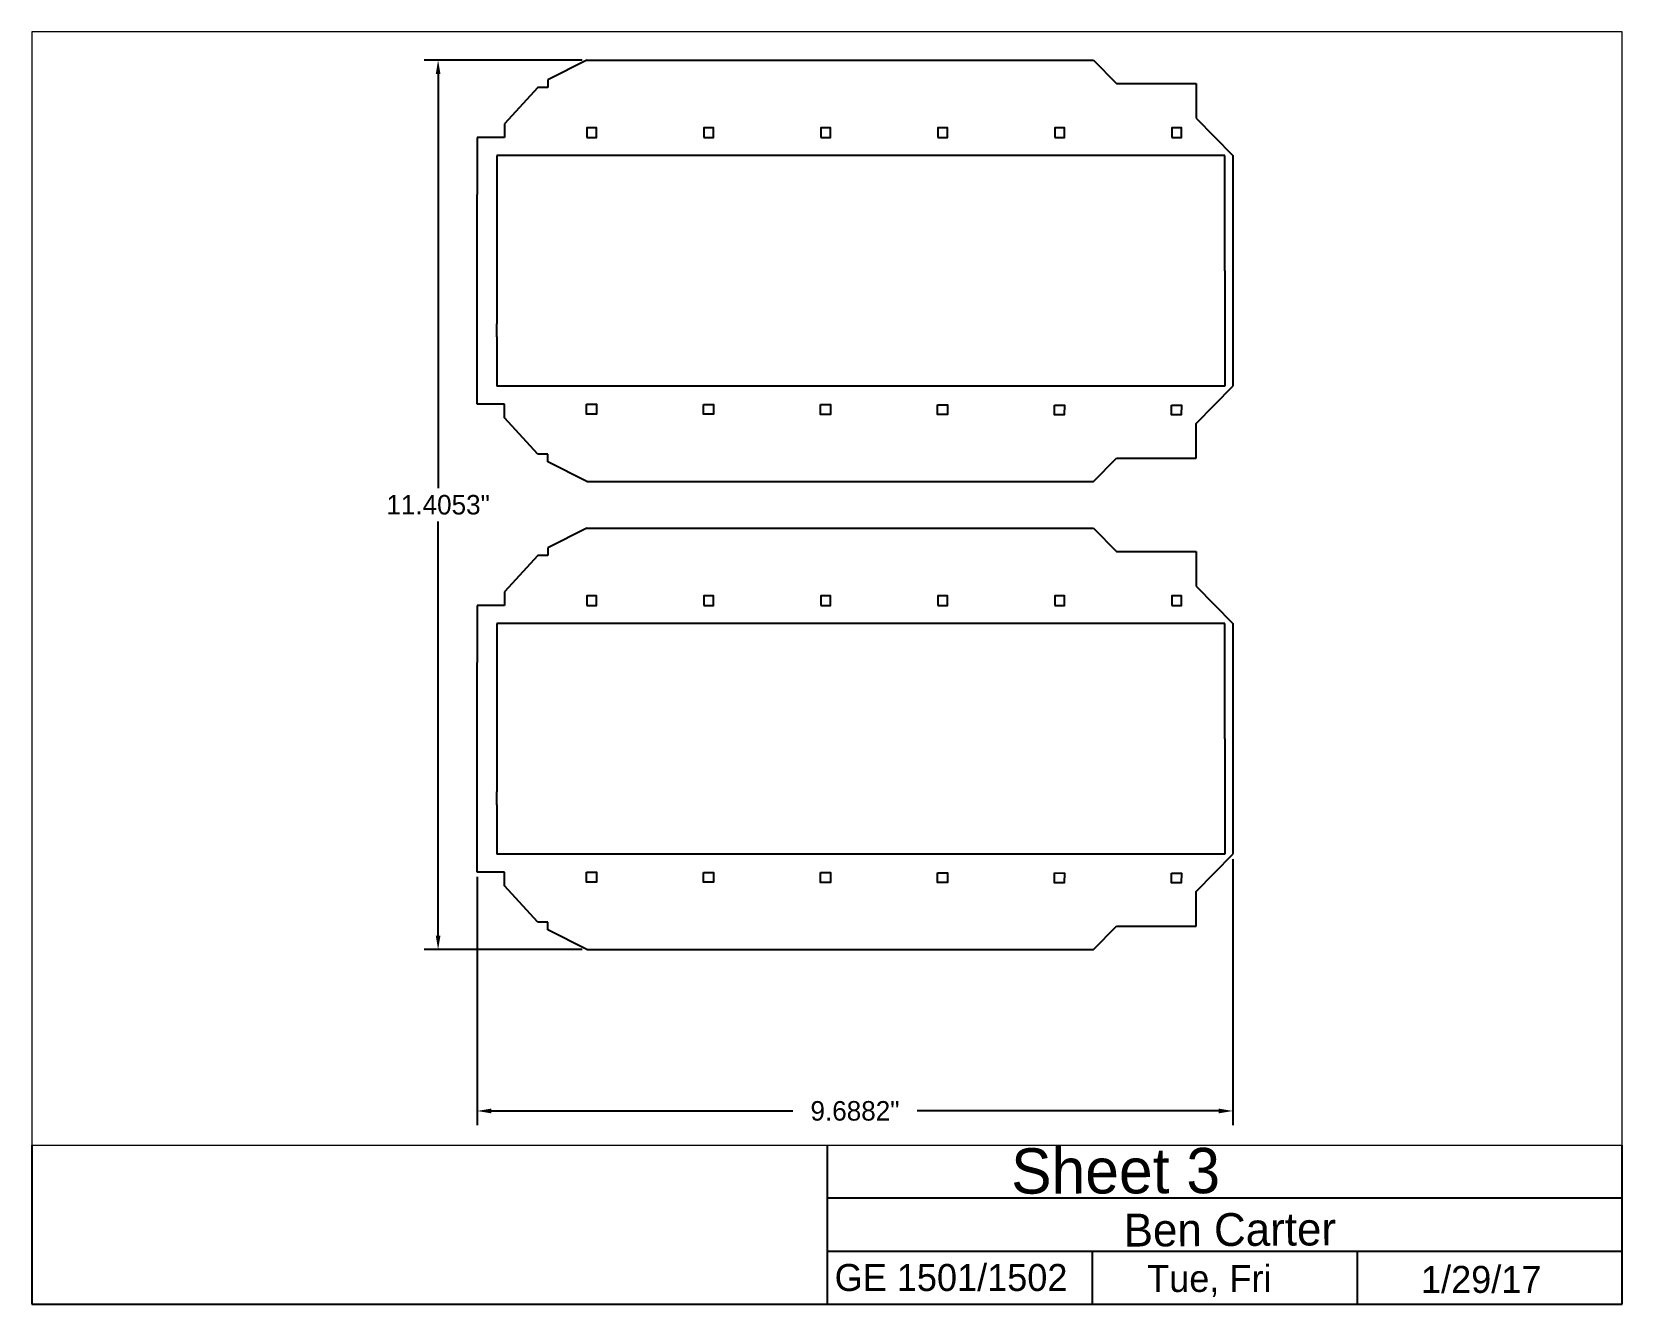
# Paper-space layout 'Layout3-Layout1' of a CAD drawing. Extents: x 0 to 10, y 0 to 8.
# The model-space entities are those that its viewports show. They can reach past a viewport. Long polylines and large blocks are cut down to what shows.
import ezdxf

# ---------------------------------------------------------------- set-up
doc = ezdxf.new("R2010")
doc.units = 0
doc.header["$MEASUREMENT"] = 0
doc.layers.get('0').update_dxf_attribs({"linetype": 'CONTINUOUS'})
doc.layers.get('Defpoints').update_dxf_attribs({"linetype": 'CONTINUOUS'})
doc.layers.add('CUT', color=1, linetype='CONTINUOUS')
doc.layers.add('Dims', color=210, linetype='CONTINUOUS')
doc.dimstyles.get("Standard").update_dxf_attribs({"dimtxt": 0.25, "dimasz": 0.18, "dimexe": 0.18, "dimexo": 0.0625, "dimgap": 0.09, "dimtad": 0, "dimtih": 1, "dimtoh": 1, "dimdec": 4, "dimzin": 0, "dimdsep": 46, "dimlunit": 3, "dimtxsty": 'Standard', "dimcen": 0.09, "dimadec": 0, "dimazin": 0, "dimtfac": 1, "dimtdec": 4, "dimtofl": 0, "dimtmove": 0, "dimatfit": 3, "dimfxl": 1, "dimtolj": 1, "dimtzin": 0, "dimarcsym": 0})

# ---------------------------------------------------------------- blocks, each defined once
blk = doc.blocks.new('*U40')
at = {"linetype": 'Continuous'}
blk.add_lwpolyline([(1.058, 0), (1.183, 0), (1.183, 0.125), (1.058, 0.125)], close=True, dxfattribs=at)
blk = doc.blocks.new('*U41')
at = {"layer": 'CUT', "color": 0, "linetype": 'ByBlock', "lineweight": -2, "transparency": 16777216}
for p in [(0.098, 2.759), (1.598, 2.759), (3.098, 2.759), (4.598, 2.759), (6.098, 2.759), (7.598, 2.759)]:
    blk.add_blockref('*U40', p, dxfattribs=at)
blk = doc.blocks.new('*U42')
at = {"linetype": 'Continuous'}
blk.add_lwpolyline([(1.058, 0), (1.183, 0), (1.183, 0.125), (1.058, 0.125)], close=True, dxfattribs=at)
blk = doc.blocks.new('*U43')
at = {"layer": 'CUT', "color": 0, "linetype": 'ByBlock', "lineweight": -2, "transparency": 16777216}
for p in [(0.098, 2.759), (1.598, 2.759), (3.098, 2.759), (4.598, 2.759), (6.098, 2.759), (7.598, 2.759)]:
    blk.add_blockref('*U42', p, dxfattribs=at)
blk = doc.blocks.new('*U44')
at = {"linetype": 'Continuous'}
blk.add_lwpolyline([(1.058, 0), (1.183, 0), (1.183, 0.125), (1.058, 0.125)], close=True, dxfattribs=at)
blk = doc.blocks.new('*U45')
at = {"layer": 'CUT', "color": 0, "linetype": 'ByBlock', "lineweight": -2, "transparency": 16777216}
for p in [(0.098, 2.759), (1.598, 2.759), (3.098, 2.759), (4.598, 2.759), (6.098, 2.759), (7.598, 2.759)]:
    blk.add_blockref('*U44', p, dxfattribs=at)
blk = doc.blocks.new('*U46')
at = {"linetype": 'Continuous'}
blk.add_lwpolyline([(1.058, 0), (1.183, 0), (1.183, 0.125), (1.058, 0.125)], close=True, dxfattribs=at)
blk = doc.blocks.new('*U47')
at = {"layer": 'CUT', "color": 0, "linetype": 'ByBlock', "lineweight": -2, "transparency": 16777216}
for p in [(0.098, 2.759), (1.598, 2.759), (3.098, 2.759), (4.598, 2.759), (6.098, 2.759), (7.598, 2.759)]:
    blk.add_blockref('*U46', p, dxfattribs=at)
blk = doc.blocks.new('*D92')
at = {"layer": 'Defpoints', "color": 0, "linetype": 'Continuous', "transparency": 16777216}
for p in [(1.156, 43.412), (-0.751, 32.007), (1.156, 32.007)]:
    blk.add_point(p, dxfattribs=at)
at = {"layer": 'Dims', "color": 0, "linetype": 'Continuous', "lineweight": -2, "transparency": 16777216}
for p, q in [((1.094, 43.412), (-0.931, 43.412)), ((-0.751, 43.232), (-0.751, 37.924)), ((-0.751, 32.187), (-0.751, 37.494)), ((1.094, 32.007), (-0.931, 32.007))]:
    blk.add_line(p, q, dxfattribs=at)
at = {"layer": 'Dims', "color": 0, "linetype": 'Continuous', "transparency": 16777216}
for points in [[(-0.781, 43.232), (-0.721, 43.232), (-0.751, 43.412)], [(-0.781, 32.187), (-0.721, 32.187), (-0.751, 32.007)]]:
    blk.add_solid(points, dxfattribs=at)
at = {"layer": 'Dims', "color": 0, "linetype": 'Continuous', "transparency": 16777216, "insert": (-0.751, 37.709), "char_height": 0.25, "attachment_point": 5}
blk.add_mtext('\\A1;11.4053"', dxfattribs=at)
blk = doc.blocks.new('*D103')
at = {"layer": 'Defpoints', "color": 0, "linetype": 'Continuous', "transparency": 16777216}
for p in [(9.438, 33.23), (-0.25, 33), (9.438, 29.938)]:
    blk.add_point(p, dxfattribs=at)
at = {"layer": 'Dims', "color": 0, "linetype": 'Continuous', "lineweight": -2, "transparency": 16777216}
for p, q in [((9.438, 33.168), (9.438, 29.758)), ((-0.25, 32.938), (-0.25, 29.758)), ((-0.07, 29.938), (3.796, 29.938)), ((9.258, 29.938), (5.392, 29.938))]:
    blk.add_line(p, q, dxfattribs=at)
at = {"layer": 'Dims', "color": 0, "linetype": 'Continuous', "transparency": 16777216}
for points in [[(-0.07, 29.968), (-0.07, 29.908), (-0.25, 29.938)], [(9.258, 29.968), (9.258, 29.908), (9.438, 29.938)]]:
    blk.add_solid(points, dxfattribs=at)
at = {"layer": 'Dims', "color": 0, "linetype": 'Continuous', "transparency": 16777216, "insert": (4.594, 29.938), "char_height": 0.25, "attachment_point": 5}
blk.add_mtext('\\A1;9.6882"', dxfattribs=at)

msp = doc.modelspace()

# ---------------------------------------------------------------- linework, layer by layer
at = {"layer": 'CUT', "linetype": 'Continuous'}
for p, q in [((1.15627, 43.41178), (0.65391, 43.15639)), ((1.15627, 43.41178), (7.65325, 43.41178)), ((7.65325, 43.41178), (7.94793, 43.11148)), ((0.52762, 43.05816), (0.09823, 42.59229)), ((0.65391, 43.05816), (0.52762, 43.05816)), ((0.65391, 43.15639), (0.65391, 43.05816)), ((7.94793, 43.11148), (8.96949, 43.11148)), ((8.96949, 43.11148), (8.96949, 42.66526)), ((8.96949, 42.66526), (9.43817, 42.18815)), ((0.09823, 42.41829), (-0.25, 42.41829)), ((-0.25, 42.41829), (-0.25, 41.68593)), ((0.09823, 42.59229), (0.09823, 42.41829)), ((4.40476, 42.18815), (0, 42.18815)), ((0, 42.18815), (0.00126, 41.68593)), ((9.33817, 42.18815), (4.40476, 42.18815)), ((9.33817, 40.70914), (9.33817, 42.18815)), ((9.43817, 42.18815), (9.43817, 39.23013)), ((-0.25, 40.02914), (-0.25, 41.68593)), ((0.00126, 41.68593), (0, 40.02914)), ((9.33817, 40.70914), (9.33817, 39.23013)), ((-0.25, 39.86481), (-0.25, 40.02914)), ((0, 39.86481), (0, 40.02914)), ((-0.25, 39), (-0.25, 39.86481)), ((0, 39.86481), (0, 39.23013)), ((4.40476, 39.23013), (0, 39.23013)), ((9.33817, 39.23013), (4.40476, 39.23013)), ((8.96949, 38.75303), (9.43817, 39.23013)), ((0.09823, 39), (-0.25, 39)), ((0.09823, 38.826), (0.09823, 39)), ((0.52762, 38.36012), (0.09823, 38.826)), ((8.96949, 38.3068), (8.96949, 38.75303)), ((0.65391, 38.36012), (0.52762, 38.36012)), ((0.65391, 38.2619), (0.65391, 38.36012)), ((1.15627, 38.00651), (0.65391, 38.2619)), ((7.65325, 38.00651), (7.94793, 38.3068)), ((7.94793, 38.3068), (8.96949, 38.3068)), ((1.15627, 38.00651), (7.65325, 38.00651)), ((1.15627, 37.41178), (0.65391, 37.15639)), ((1.15627, 37.41178), (7.65325, 37.41178)), ((7.65325, 37.41178), (7.94793, 37.11148)), ((0.65391, 37.15639), (0.65391, 37.05816)), ((0.52762, 37.05816), (0.09823, 36.59229)), ((0.65391, 37.05816), (0.52762, 37.05816)), ((7.94793, 37.11148), (8.96949, 37.11148)), ((8.96949, 37.11148), (8.96949, 36.66526)), ((0.09823, 36.59229), (0.09823, 36.41829)), ((8.96949, 36.66526), (9.43817, 36.18815)), ((0.09823, 36.41829), (-0.25, 36.41829)), ((-0.25, 36.41829), (-0.25, 35.68593)), ((4.40476, 36.18815), (0, 36.18815)), ((0, 36.18815), (0.00126, 35.68593)), ((9.33817, 36.18815), (4.40476, 36.18815)), ((9.33817, 34.70914), (9.33817, 36.18815)), ((9.43817, 36.18815), (9.43817, 33.23013)), ((-0.25, 34.02914), (-0.25, 35.68593)), ((0.00126, 35.68593), (0, 34.02914)), ((9.33817, 34.70914), (9.33817, 33.23013)), ((-0.25, 33.86481), (-0.25, 34.02914)), ((-0.25, 33), (-0.25, 33.86481)), ((0, 33.86481), (0, 34.02914)), ((0, 33.86481), (0, 33.23013)), ((4.40476, 33.23013), (0, 33.23013)), ((9.33817, 33.23013), (4.40476, 33.23013)), ((8.96949, 32.75303), (9.43817, 33.23013)), ((0.09823, 33), (-0.25, 33)), ((0.09823, 32.826), (0.09823, 33)), ((0.52762, 32.36012), (0.09823, 32.826)), ((8.96949, 32.3068), (8.96949, 32.75303)), ((0.65391, 32.36012), (0.52762, 32.36012)), ((0.65391, 32.2619), (0.65391, 32.36012)), ((1.15627, 32.00651), (0.65391, 32.2619)), ((7.65325, 32.00651), (7.94793, 32.3068)), ((7.94793, 32.3068), (8.96949, 32.3068)), ((1.15627, 32.00651), (7.65325, 32.00651))]:
    msp.add_line(p, q, dxfattribs=at)

# ---------------------------------------------------------------- block references
for name, p in [('*U45', (0, 39.65914)), ('*U41', (0, 33.65914))]:
    msp.add_blockref(name, p, dxfattribs=at)
at = {"layer": 'CUT', "linetype": 'Continuous', "xscale": -1, "rotation": 179.9119772672155}
for name, p in [('*U47', (0.00161, 41.75914)), ('*U43', (0.00161, 35.75914))]:
    msp.add_blockref(name, p, dxfattribs=at)

# ---------------------------------------------------------------- dimensions: what is measured, and where the dimension line sits
at = {"layer": 'Dims', "linetype": 'Continuous'}
dim = msp.add_linear_dim(base=(-0.75095, 32.00651), p1=(1.15627, 43.41178), p2=(1.15627, 32.00651), angle=90, dimstyle='Standard', dxfattribs=at)
dim.commit()
dim.dimension.update_dxf_attribs({"geometry": '*D92', "text_midpoint": (-0.75095, 37.70914)})
dim = msp.add_linear_dim(base=(9.43817, 29.93772), p1=(-0.25, 33), p2=(9.43817, 33.23013), dimstyle='Standard', dxfattribs=at)
dim.commit()
dim.dimension.update_dxf_attribs({"geometry": '*D103', "text_midpoint": (4.59409, 29.93772)})

psp = doc.layouts.new('Layout3-Layout1')

# ---------------------------------------------------------------- linework, layer by layer
for p, q in [((0, 1), (0, 0)), ((5, 1), (5, 0)), ((10, 0), (10, 1)), ((10, 0.667), (5, 0.667)), ((5, 0.333), (10, 0.333)), ((6.667, 0.333), (6.667, 0)), ((8.333, 0.333), (8.333, 0)), ((0, 0), (5, 0)), ((5, 0), (10, 0))]:
    psp.add_line(p, q)

# ---------------------------------------------------------------- texts
for s, height, rotation, p in [('Sheet 3', 0.285, 0.1287, (6.158, 0.695)), ('Ben Carter', 0.2065, 0.3496, (6.866, 0.362))]:
    psp.add_text(s, height=height, rotation=rotation).set_placement(p)
for s, height, p in [('GE 1501/1502', 0.16973, (5.048, 0.083)), ('Tue, Fri', 0.1697, (7.013, 0.077)), ('1/29/17', 0.1697, (8.735, 0.071))]:
    psp.add_text(s, height=height).set_placement(p)

# ---------------------------------------------------------------- viewports
at = {"layer": '0'}
psp.add_viewport(center=(5, 4.5), size=(10, 7), view_center_point=(4.23525, 36.63687), view_height=14.2737605, dxfattribs=at)

doc.saveas('drawing.dxf')
